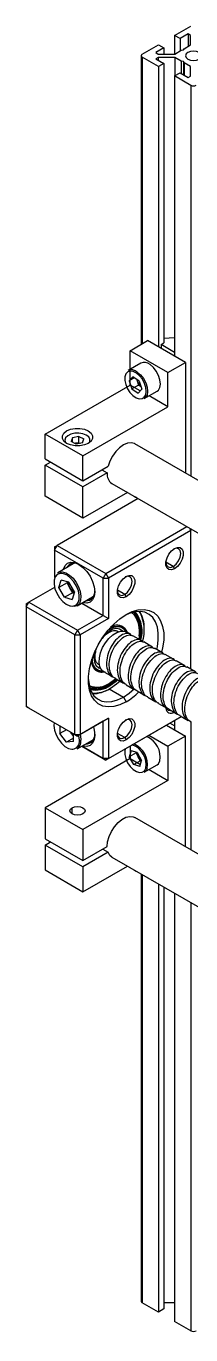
# Model space of a CAD drawing. Header units: millimetres. Extents: x -190 to 12889, y -227 to 3957.
# Drawn here: x 3992.1 to 4035.3, y 2216.2 to 2559.4 of the extents above; entities that cross this region are included whole.
import ezdxf

# ---------------------------------------------------------------- set-up
doc = ezdxf.new("R2010")
doc.units = ezdxf.units.MM
doc.header["$LTSCALE"] = 0.7
doc.layers.get('0').update_dxf_attribs({"color": 255})
doc.layers.add('AM_5', color=10, linetype='Continuous', lineweight=25)

# ---------------------------------------------------------------- blocks, each defined once
blk = doc.blocks.new('X_1')
at = {"color": 5, "linetype": 'Continuous', "lineweight": 25}
for p, q in [((4554.66, 2460.14), (4558.9, 2462.59)), ((4546.17, 2455.24), (4550.41, 2457.69)), ((4550.41, 2457.69), (4551.83, 2456.87)), ((4556.07, 2459.32), (4554.66, 2460.14)), ((4554.66, 2460.14), (4554.66, 2455.26)), ((4558.19, 2460.54), (4556.07, 2459.32)), ((4556.07, 2459.32), (4556.07, 2456.05)), ((4557.14, 2456.67), (4558.86, 2457.66)), ((4558.86, 2460.16), (4558.19, 2460.54)), ((4558.19, 2460.54), (4558.19, 2457.28)), ((4558.86, 2457.66), (4558.86, 2460.16)), ((4545.88, 2454.83), (4545.88, 2379.13)), ((4550.41, 2451.97), (4546.17, 2454.42)), ((4546.17, 2454.42), (4546.17, 2379.3)), ((4551.83, 2456.87), (4549.71, 2455.65)), ((4549.71, 2455.65), (4550.37, 2455.26)), ((4550.37, 2454.4), (4549.71, 2454.01)), ((4549.71, 2454.01), (4551.83, 2452.79)), ((4550.37, 2455.26), (4554.7, 2455.26)), ((4554.7, 2454.4), (4550.37, 2454.4)), ((4550.37, 2454.4), (4550.37, 2453.63)), ((4551.83, 2456.87), (4551.83, 2455.26)), ((4554.7, 2455.26), (4556.41, 2456.25)), ((4556.41, 2453.41), (4554.7, 2454.4)), ((4554.7, 2454.4), (4554.7, 2449.55)), ((4556.41, 2456.25), (4556.99, 2456.34)), ((4556.99, 2456.34), (4557.14, 2456.67)), ((4551.83, 2452.79), (4550.41, 2451.97)), ((4550.41, 2451.97), (4550.41, 2378.48)), ((4551.83, 2452.79), (4551.83, 2379.5)), ((4556.99, 2453.32), (4556.41, 2453.41)), ((4556.41, 2453.41), (4556.41, 2450.14)), ((4557.14, 2452.98), (4556.99, 2453.32)), ((4556.99, 2453.32), (4556.99, 2449.81)), ((4558.86, 2452), (4557.14, 2452.98)), ((4557.14, 2452.98), (4557.14, 2449.72)), ((4558.86, 2449.5), (4558.86, 2452)), ((4554.66, 2449.52), (4556.07, 2450.34)), ((4558.9, 2447.07), (4554.66, 2449.52)), ((4554.66, 2449.52), (4554.66, 2376.03)), ((4556.07, 2450.34), (4558.19, 2449.11)), ((4558.19, 2449.11), (4558.86, 2449.5)), ((4558.9, 2447.07), (4558.9, 2344.59)), ((4554.66, 2280.5), (4554.66, 2278.05)), ((4558.9, 2280.17), (4558.9, 2246.6)), ((4545.88, 2240.26), (4545.88, 2128.21)), ((4546.17, 2240.09), (4546.17, 2127.8)), ((4550.41, 2237.65), (4550.41, 2125.36)), ((4551.83, 2236.83), (4551.83, 2126.17)), ((4554.66, 2235.2), (4554.66, 2122.91)), ((4558.9, 2232.75), (4558.9, 2120.46)), ((4550.41, 2125.36), (4546.17, 2127.8)), ((4551.83, 2126.17), (4550.41, 2125.36)), ((4554.66, 2127.78), (4551.83, 2127.78)), ((4558.9, 2120.46), (4554.66, 2122.91))]:
    blk.add_line(p, q, dxfattribs=at)
at = {"color": 7, "linetype": 'Continuous', "lineweight": 25}
for p, q in [((4542.99, 2377.46), (4547.58, 2380.12)), ((4557.48, 2374.4), (4547.58, 2380.12)), ((4551.12, 2379.1), (4551.83, 2379.5)), ((4554.66, 2377.05), (4551.12, 2379.1)), ((4551.12, 2379.1), (4551.12, 2378.07)), ((4551.83, 2380.77), (4554.66, 2380.91)), ((4552.89, 2371.75), (4542.99, 2377.46)), ((4542.99, 2372.57), (4542.99, 2377.46)), ((4542.99, 2368.48), (4542.99, 2372.45)), ((4552.89, 2371.75), (4557.48, 2374.4)), ((4552.89, 2362.77), (4552.89, 2371.75)), ((4557.48, 2374.4), (4557.48, 2345.4)), ((4520.71, 2355.62), (4542.99, 2368.48)), ((4545.67, 2366.93), (4542.99, 2368.48)), ((4552.89, 2362.77), (4547.95, 2365.62)), ((4530.61, 2349.91), (4552.89, 2362.77)), ((4520.71, 2349.09), (4520.71, 2355.62)), ((4530.61, 2349.91), (4520.71, 2355.62)), ((4525.7, 2353.83), (4525.7, 2353.69)), ((4525.71, 2353.68), (4525.7, 2353.83)), ((4528.7, 2353.19), (4528.52, 2353.16)), ((4528.7, 2353.19), (4528.53, 2353.15)), ((4532.7, 2353.83), (4532.69, 2353.68)), ((4532.7, 2353.69), (4532.7, 2353.83)), ((4520.71, 2349.09), (4530.61, 2343.38)), ((4520.71, 2347.46), (4522.13, 2348.27)), ((4530.61, 2341.74), (4520.71, 2347.46)), ((4520.71, 2339.29), (4520.71, 2347.46)), ((4530.61, 2343.38), (4530.61, 2349.91)), ((4530.61, 2343.38), (4537.22, 2347.19)), ((4536.98, 2345.42), (4530.61, 2341.74)), ((4535.56, 2346.23), (4536.98, 2345.42)), ((4530.61, 2333.58), (4530.61, 2341.74)), ((4530.61, 2333.58), (4520.71, 2339.29)), ((4545.12, 2338.68), (4523.9, 2326.43)), ((4542.29, 2340.32), (4530.61, 2333.58)), ((4536.62, 2319.08), (4557.85, 2331.34)), ((4558.9, 2330.31), (4537.33, 2317.86)), ((4558.53, 2330.94), (4558.9, 2330.31)), ((4558.9, 2330.31), (4558.9, 2330.73)), ((4558.9, 2293.96), (4558.9, 2330.31)), ((4523.19, 2325.21), (4523.9, 2326.43)), ((4523.19, 2326.02), (4523.9, 2326.43)), ((4523.19, 2326.02), (4523.19, 2325.21)), ((4535.92, 2317.86), (4523.19, 2325.21)), ((4523.19, 2325.21), (4523.19, 2318.02)), ((4523.9, 2326.43), (4536.62, 2319.08)), ((4554.3, 2320.92), (4554.66, 2320.31)), ((4536.62, 2319.08), (4535.92, 2317.86)), ((4535.92, 2317.86), (4537.33, 2317.86)), ((4535.92, 2308.06), (4535.92, 2317.86)), ((4536.62, 2319.08), (4537.33, 2317.86)), ((4537.33, 2317.86), (4537.33, 2307.24)), ((4523.19, 2315.41), (4516.47, 2311.53)), ((4541.57, 2313.57), (4541.93, 2312.96)), ((4515.77, 2310.3), (4516.47, 2311.53)), ((4515.77, 2311.12), (4516.47, 2311.53)), ((4515.77, 2311.12), (4515.77, 2310.3)), ((4528.49, 2302.96), (4515.77, 2310.3)), ((4515.77, 2310.3), (4515.77, 2284.18)), ((4516.47, 2311.53), (4529.2, 2304.18)), ((4530.31, 2311.3), (4535.92, 2308.06)), ((4529.2, 2304.18), (4535.92, 2308.06)), ((4537.33, 2307.24), (4529.91, 2302.96)), ((4535.92, 2308.06), (4537.33, 2307.24)), ((4543.78, 2308.91), (4544.25, 2308.46)), ((4543.8, 2308.92), (4544.2, 2308.51)), ((4544.14, 2308.99), (4544.42, 2308.69)), ((4529.2, 2304.18), (4528.49, 2302.96)), ((4528.49, 2302.96), (4529.91, 2302.96)), ((4528.49, 2276.83), (4528.49, 2302.96)), ((4529.2, 2304.18), (4529.91, 2302.96)), ((4529.91, 2302.96), (4529.91, 2276.83)), ((4537.34, 2304.31), (4537.69, 2304.53)), ((4539.94, 2303.75), (4539.62, 2303.94)), ((4540.88, 2304.97), (4540.28, 2305.32)), ((4540.84, 2305.22), (4541.22, 2304.86)), ((4541.58, 2304.66), (4541.22, 2304.86)), ((4541.22, 2304.86), (4541.58, 2304.33)), ((4543.02, 2303.13), (4542.1, 2303.66)), ((4545.85, 2301.5), (4543.73, 2302.72)), ((4548.68, 2299.86), (4546.56, 2301.09)), ((4551.51, 2298.23), (4549.38, 2299.46)), ((4554.33, 2296.6), (4552.21, 2297.82)), ((4557.16, 2294.96), (4555.04, 2296.19)), ((4533.75, 2294.02), (4533.48, 2294.2)), ((4533.75, 2294.02), (4534.35, 2293.67)), ((4534.62, 2295.28), (4534.94, 2295.09)), ((4536.31, 2293.14), (4538.44, 2291.92)), ((4559.99, 2293.33), (4557.87, 2294.56)), ((4539.14, 2291.51), (4541.26, 2290.29)), ((4541.97, 2289.88), (4544.09, 2288.65)), ((4541.22, 2286.62), (4541.93, 2285.4)), ((4544.8, 2288.25), (4546.92, 2287.02)), ((4547.63, 2286.61), (4549.75, 2285.39)), ((4515.77, 2284.18), (4528.49, 2276.83)), ((4516.47, 2283.77), (4515.77, 2284.18)), ((4529.2, 2276.42), (4516.47, 2283.77)), ((4550.46, 2284.98), (4552.58, 2283.76)), ((4553.28, 2283.35), (4555.41, 2282.12)), ((4535.92, 2280.3), (4529.2, 2276.42)), ((4529.91, 2276.83), (4537.33, 2281.11)), ((4537.33, 2281.11), (4535.92, 2280.3)), ((4535.92, 2270.5), (4535.92, 2280.3)), ((4556.44, 2281.53), (4536.62, 2270.09)), ((4537.33, 2270.5), (4556.44, 2281.53)), ((4537.33, 2281.11), (4537.33, 2270.5)), ((4552.53, 2279.27), (4557.48, 2276.42)), ((4554.66, 2279.07), (4553.42, 2279.78)), ((4556.11, 2281.71), (4558.23, 2280.49)), ((4528.49, 2276.83), (4529.91, 2276.83)), ((4528.49, 2276.83), (4529.2, 2276.42)), ((4529.91, 2276.83), (4529.2, 2276.42)), ((4541.57, 2276.01), (4541.93, 2275.4)), ((4547.94, 2276.62), (4552.89, 2273.76)), ((4557.48, 2276.42), (4552.89, 2273.76)), ((4557.48, 2247.42), (4557.48, 2276.42)), ((4530.31, 2273.74), (4535.92, 2270.5)), ((4536.62, 2270.09), (4530.31, 2273.74)), ((4542.99, 2273.76), (4542.99, 2270.5)), ((4552.89, 2273.76), (4552.89, 2264.78)), ((4542.99, 2270.5), (4520.71, 2257.64)), ((4537.33, 2270.5), (4535.92, 2270.5)), ((4535.92, 2270.5), (4536.62, 2270.09)), ((4537.33, 2270.5), (4536.62, 2270.09)), ((4542.99, 2270.5), (4545.7, 2268.93)), ((4547.95, 2267.63), (4552.89, 2264.78)), ((4552.89, 2264.78), (4530.61, 2251.92)), ((4520.71, 2257.64), (4530.61, 2251.92)), ((4520.71, 2257.64), (4520.71, 2249.47)), ((4530.61, 2251.92), (4530.61, 2243.76)), ((4520.71, 2249.47), (4530.61, 2243.76)), ((4520.71, 2247.84), (4522.13, 2248.66)), ((4530.61, 2242.12), (4520.71, 2247.84)), ((4520.71, 2247.84), (4520.71, 2241.31)), ((4530.61, 2243.76), (4536.98, 2247.43)), ((4537.22, 2245.94), (4530.61, 2242.12)), ((4535.81, 2246.75), (4537.22, 2245.94)), ((4520.71, 2241.31), (4530.61, 2235.59)), ((4530.61, 2235.59), (4542.29, 2242.33)), ((4530.61, 2242.12), (4530.61, 2235.59))]:
    blk.add_line(p, q, dxfattribs=at)
at = {"color": 3, "linetype": 'Continuous', "lineweight": 25}
for p, q in [((4545.81, 2374.2), (4542.45, 2372.26)), ((4542.74, 2369.61), (4543.7, 2370.63)), ((4544.07, 2370.38), (4542.74, 2369.61)), ((4542.74, 2369.61), (4543.44, 2367.46)), ((4545.21, 2368.48), (4543.44, 2367.46)), ((4545.36, 2369.5), (4543.7, 2370.63)), ((4544.74, 2369.93), (4544.86, 2369.56)), ((4544.86, 2369.56), (4545.21, 2368.48)), ((4545.21, 2368.48), (4545.83, 2368.06)), ((4545.36, 2369.5), (4546.06, 2367.35)), ((4543.44, 2367.46), (4545.1, 2366.33)), ((4546.06, 2367.35), (4545.1, 2366.33)), ((4546.7, 2364.9), (4550.06, 2366.84)), ((4527.86, 2354.66), (4527.53, 2353.65)), ((4529.53, 2354.99), (4527.86, 2354.66)), ((4527.86, 2353.49), (4527.86, 2354.66)), ((4529.53, 2354.99), (4530.87, 2354.33)), ((4529.53, 2353.36), (4529.53, 2354.99)), ((4530.54, 2353.32), (4530.87, 2354.33)), ((4528.87, 2352.98), (4527.53, 2353.65)), ((4529.53, 2353.36), (4528.7, 2353.19)), ((4530.54, 2353.32), (4528.87, 2352.98)), ((4529.53, 2353.36), (4529.88, 2353.19)), ((4528.11, 2321.58), (4524.08, 2319.25)), ((4524.36, 2315.34), (4524.91, 2317.34)), ((4526.49, 2316.57), (4524.36, 2315.34)), ((4526.92, 2316.79), (4524.91, 2317.34)), ((4526.49, 2316.57), (4526.57, 2316.89)), ((4527.22, 2315.3), (4526.49, 2316.57)), ((4528.38, 2314.25), (4526.92, 2316.79)), ((4525.83, 2312.8), (4524.36, 2315.34)), ((4527.95, 2314.02), (4525.83, 2312.8)), ((4527.95, 2314.02), (4527.22, 2315.3)), ((4528.38, 2314.25), (4527.83, 2312.25)), ((4527.95, 2314.02), (4528.29, 2313.93)), ((4525.83, 2312.8), (4527.83, 2312.25)), ((4529.08, 2310.59), (4533.11, 2312.91)), ((4524.57, 2279.09), (4524.57, 2277.07)), ((4526.32, 2278.08), (4524.57, 2277.07)), ((4526.37, 2274.84), (4524.57, 2277.07)), ((4528.17, 2275.88), (4526.37, 2274.84)), ((4527.59, 2277.18), (4527.35, 2277.49)), ((4528.17, 2276.47), (4527.59, 2277.18)), ((4528.17, 2275), (4528.17, 2277.01)), ((4533.11, 2275.35), (4533.47, 2275.63)), ((4528.17, 2275), (4526.37, 2274.84)), ((4529.08, 2273.03), (4533.11, 2275.35)), ((4543.26, 2272.56), (4542.78, 2270.99)), ((4544.55, 2272.01), (4542.78, 2270.99)), ((4544.88, 2272.07), (4543.26, 2272.56)), ((4544.59, 2272.15), (4544.55, 2272.01)), ((4545.12, 2270.98), (4544.55, 2272.01)), ((4544.88, 2272.07), (4546.02, 2270.01)), ((4543.93, 2268.93), (4542.78, 2270.99)), ((4545.69, 2269.95), (4543.93, 2268.93)), ((4545.55, 2268.44), (4543.93, 2268.93)), ((4545.69, 2269.95), (4545.12, 2270.98)), ((4545.55, 2268.44), (4546.02, 2270.01)), ((4545.98, 2269.86), (4545.69, 2269.95)), ((4546.7, 2266.92), (4550.06, 2268.86))]:
    blk.add_line(p, q, dxfattribs=at)
at = {"color": 210, "linetype": 'Continuous', "lineweight": 25}
for p, q in [((4827.23, 2189.68), (4544.22, 2353.06)), ((4538.22, 2342.67), (4817.7, 2181.33)), ((4821.14, 2095.21), (4544.22, 2255.08)), ((4538.22, 2244.68), (4817.7, 2083.34))]:
    blk.add_line(p, q, dxfattribs=at)
at = {"color": 8, "linetype": 'Continuous', "lineweight": 25}
for p, q in [((4554.3, 2320.92), (4552.38, 2322.03)), ((4541.57, 2313.57), (4539.65, 2314.68)), ((4543.32, 2308.79), (4544.12, 2308.08)), ((4537.78, 2289.82), (4537.67, 2289.88)), ((4537.47, 2288.79), (4541.22, 2286.62)), ((4541.57, 2276.01), (4539.65, 2277.12)), ((4527.79, 2256), (4527.79, 2257.64))]:
    blk.add_line(p, q, dxfattribs=at)
at = {"color": 5, "linetype": 'Continuous', "lineweight": 25, "flags": 128}
blk.add_lwpolyline([(4558.12, 2455.69), (4557.67, 2455.29), (4557.51, 2454.83), (4557.67, 2454.37), (4558.12, 2453.97), (4558.8, 2453.71), (4559.61, 2453.62), (4560.41, 2453.71), (4561.09, 2453.97), (4561.55, 2454.37), (4561.71, 2454.83), (4561.55, 2455.29), (4561.09, 2455.69), (4560.41, 2455.95), (4559.61, 2456.04), (4558.8, 2455.95), (4558.12, 2455.69)], dxfattribs=at)
at = {"color": 3, "linetype": 'Continuous', "lineweight": 25, "flags": 128}
for points in [[(4544.66, 2371.59), (4543.81, 2372.02), (4543.03, 2372.13), (4542.36, 2371.92), (4541.87, 2371.4), (4541.61, 2370.63), (4541.6, 2369.66), (4541.84, 2368.59), (4542.3, 2367.51), (4542.95, 2366.52), (4543.73, 2365.7), (4544.57, 2365.12), (4545.4, 2364.85), (4546.13, 2364.9), (4546.72, 2365.27), (4547.09, 2365.92), (4547.23, 2366.8), (4547.12, 2367.83), (4546.76, 2368.92), (4546.2, 2369.97), (4545.48, 2370.88), (4544.66, 2371.59)], [(4544.85, 2371.88), (4545.72, 2371.14), (4546.49, 2370.16), (4547.09, 2369.05), (4547.46, 2367.89), (4547.58, 2366.8), (4547.44, 2365.86), (4547.04, 2365.17), (4546.7, 2364.9)], [(4550.06, 2366.84), (4550.4, 2367.11), (4550.8, 2367.8), (4550.94, 2368.74), (4550.82, 2369.83), (4550.45, 2370.99), (4549.85, 2372.1), (4549.08, 2373.08), (4548.21, 2373.82)], [(4544.77, 2369.91), (4544.79, 2369.8), (4544.86, 2369.56)], [(4532.31, 2353.35), (4532.44, 2353.63), (4532.47, 2354.26), (4532.14, 2354.86), (4531.49, 2355.36), (4530.6, 2355.72), (4529.55, 2355.88), (4528.47, 2355.85), (4527.46, 2355.61), (4526.64, 2355.19), (4526.1, 2354.65), (4525.9, 2354.03), (4526.05, 2353.41), (4526.09, 2353.35)], [(4528.53, 2321.74), (4528.43, 2321.72), (4528.11, 2321.58)], [(4525.04, 2319.08), (4524.66, 2319.07), (4523.92, 2318.8), (4523.39, 2318.21), (4523.1, 2317.34), (4523.07, 2316.26), (4523.31, 2315.07), (4523.8, 2313.85), (4524.5, 2312.71), (4525.35, 2311.74), (4526.28, 2311.01), (4527.22, 2310.6)], [(4524.08, 2319.25), (4524.4, 2319.39), (4525.23, 2319.47), (4526.16, 2319.22), (4527.12, 2318.64), (4528.04, 2317.79), (4528.86, 2316.73), (4529.5, 2315.53), (4529.93, 2314.29), (4530.11, 2313.09), (4530.03, 2312.03), (4529.7, 2311.19), (4529.13, 2310.61), (4529.08, 2310.59)], [(4529.41, 2311.48), (4529.65, 2312.25), (4529.67, 2313.33), (4529.43, 2314.52), (4528.94, 2315.74), (4528.25, 2316.88), (4527.4, 2317.85), (4526.47, 2318.58), (4525.53, 2319), (4525.04, 2319.08)], [(4533.11, 2312.91), (4533.16, 2312.94), (4533.47, 2313.19)], [(4529.08, 2310.59), (4528.37, 2310.36), (4527.48, 2310.45)], [(4523.12, 2279.93), (4523.05, 2279.15), (4523.18, 2277.99), (4523.58, 2276.77), (4524.2, 2275.59), (4524.99, 2274.54), (4525.9, 2273.71), (4526.84, 2273.16), (4527.75, 2272.95), (4527.95, 2272.95)], [(4527.38, 2277.47), (4527.4, 2277.44), (4527.59, 2277.18)], [(4529.7, 2275.32), (4529.56, 2276.48), (4529.53, 2276.61)], [(4529.91, 2276.83), (4529.99, 2276.49), (4530.12, 2275.32)], [(4532.09, 2274.76), (4532.52, 2274.76), (4532.94, 2274.84)], [(4541.7, 2273.02), (4541.6, 2272.57), (4541.61, 2271.59), (4541.87, 2270.51), (4542.35, 2269.44), (4543.01, 2268.45), (4543.8, 2267.65), (4544.64, 2267.1), (4545.46, 2266.86), (4546.19, 2266.93), (4546.76, 2267.33), (4547.11, 2268), (4547.11, 2268)], [(4550.06, 2268.86), (4550.44, 2269.17), (4550.82, 2269.88)], [(4547.46, 2267.95), (4547.08, 2267.23), (4546.7, 2266.92)]]:
    blk.add_lwpolyline(points, dxfattribs=at)
at = {"color": 7, "linetype": 'Continuous', "lineweight": 25, "flags": 128}
for points in [[(4532.03, 2353.17), (4531.02, 2352.75), (4529.83, 2352.53), (4528.57, 2352.53), (4527.38, 2352.75), (4526.37, 2353.17), (4525.64, 2353.76), (4525.25, 2354.44), (4525.25, 2355.17), (4525.64, 2355.85), (4526.37, 2356.44)], [(4526.37, 2356.44), (4527.38, 2356.86), (4528.57, 2357.09), (4529.83, 2357.09), (4531.02, 2356.86), (4532.03, 2356.44), (4532.76, 2355.85), (4533.15, 2355.17), (4533.15, 2354.44), (4532.76, 2353.76), (4532.03, 2353.17)], [(4544.22, 2353.06), (4544.11, 2353.12), (4543.26, 2353.34), (4542.29, 2353.22), (4541.25, 2352.78), (4540.21, 2352.04), (4539.23, 2351.04), (4538.37, 2349.85), (4537.69, 2348.54), (4537.22, 2347.19)], [(4544.14, 2339.25), (4544.45, 2339.06), (4544.67, 2338.95)], [(4544.85, 2338.84), (4544.63, 2338.96), (4544.49, 2339.04)], [(4554.66, 2320.31), (4553.87, 2320.01), (4553.18, 2320.07), (4552.67, 2320.48), (4552.39, 2321.19), (4552.39, 2322.11), (4552.67, 2323.14), (4553.18, 2324.14), (4553.87, 2325), (4554.66, 2325.61)], [(4554.3, 2320.92), (4555.05, 2321.52), (4555.68, 2322.37), (4556.1, 2323.34), (4556.25, 2324.29), (4556.1, 2325.06), (4555.68, 2325.55), (4555.05, 2325.67), (4554.47, 2325.5)], [(4554.66, 2325.61), (4555.44, 2325.91), (4556.13, 2325.85), (4556.65, 2325.44), (4556.92, 2324.73), (4556.92, 2323.81), (4556.65, 2322.78), (4556.13, 2321.78), (4555.44, 2320.92), (4554.66, 2320.31)], [(4525.49, 2320.06), (4525.52, 2320.21), (4525.94, 2321.13), (4526.6, 2321.74), (4527.47, 2322.01), (4528.47, 2321.91), (4529.55, 2321.45), (4530.63, 2320.66), (4531.64, 2319.6), (4532.5, 2318.34), (4533.17, 2316.96), (4533.58, 2315.55), (4533.73, 2314.22)], [(4527.58, 2321.68), (4527.31, 2321.36), (4527.09, 2320.99)], [(4552.37, 2321.85), (4552.51, 2321.27), (4552.93, 2320.78), (4553.56, 2320.66), (4554.3, 2320.92)], [(4541.93, 2312.96), (4541.14, 2312.66), (4540.45, 2312.73), (4539.94, 2313.14), (4539.66, 2313.84), (4539.66, 2314.77), (4539.94, 2315.79), (4540.45, 2316.79), (4541.14, 2317.65), (4541.93, 2318.27)], [(4541.57, 2313.57), (4542.32, 2314.17), (4542.95, 2315.02), (4543.37, 2315.99), (4543.52, 2316.94), (4543.37, 2317.71), (4542.95, 2318.2), (4542.32, 2318.32), (4541.74, 2318.15)], [(4541.93, 2318.27), (4542.71, 2318.56), (4543.41, 2318.5), (4543.92, 2318.09), (4544.19, 2317.38), (4544.19, 2316.46), (4543.92, 2315.43), (4543.41, 2314.43), (4542.71, 2313.57), (4541.93, 2312.96)], [(4533.73, 2314.22), (4533.58, 2313.06), (4533.17, 2312.14), (4532.5, 2311.52), (4531.64, 2311.26), (4530.63, 2311.36), (4530.49, 2311.4)], [(4539.64, 2314.5), (4539.78, 2313.92), (4540.2, 2313.43), (4540.83, 2313.31), (4541.57, 2313.57)], [(4532.09, 2312.33), (4532.52, 2312.32), (4532.94, 2312.4)], [(4541.93, 2285.4), (4540.3, 2284.62), (4538.71, 2284.16), (4537.22, 2284.06), (4535.85, 2284.3), (4534.64, 2284.88), (4533.64, 2285.79), (4532.86, 2287.01), (4532.33, 2288.49), (4532.06, 2290.19), (4532.06, 2292.08), (4532.33, 2294.1), (4532.86, 2296.19), (4533.64, 2298.3), (4534.64, 2300.37), (4535.85, 2302.34), (4537.22, 2304.17), (4538.71, 2305.79), (4540.3, 2307.17), (4541.93, 2308.26)], [(4549.99, 2299.11), (4550.13, 2299.78), (4550.38, 2301.65), (4550.38, 2303.4), (4550.13, 2304.99), (4549.64, 2306.36), (4548.92, 2307.49), (4547.98, 2308.33), (4546.87, 2308.88), (4545.6, 2309.1), (4544.21, 2309), (4542.73, 2308.58), (4541.57, 2308.05)], [(4541.93, 2308.26), (4543.56, 2309.05), (4545.14, 2309.5), (4546.64, 2309.61), (4548.01, 2309.36), (4549.21, 2308.78), (4550.22, 2307.87), (4550.99, 2306.66), (4551.52, 2305.18), (4551.79, 2303.47), (4551.79, 2301.58), (4551.52, 2299.57), (4551.25, 2298.38)], [(4544.25, 2308.46), (4544.29, 2308.44), (4544.35, 2308.45), (4544.4, 2308.47), (4544.44, 2308.51), (4544.47, 2308.56), (4544.47, 2308.61), (4544.46, 2308.66), (4544.42, 2308.69)], [(4535.06, 2294.62), (4534.87, 2295.7), (4534.93, 2296.94), (4535.24, 2298.28), (4535.79, 2299.63), (4536.55, 2300.91), (4537.46, 2302.04), (4538.47, 2302.95), (4539.52, 2303.58), (4540.54, 2303.9), (4541.48, 2303.89), (4542.1, 2303.66)], [(4537.61, 2304.65), (4538.72, 2305.13), (4539.76, 2305.28), (4540.67, 2305.08), (4541.41, 2304.54), (4541.9, 2303.76)], [(4537.69, 2304.53), (4538.77, 2305), (4539.8, 2305.15), (4540.7, 2304.95), (4541.42, 2304.42), (4541.85, 2303.78)], [(4539.99, 2305.46), (4540.07, 2305.42), (4540.28, 2305.32)], [(4540.26, 2305.44), (4540.8, 2305.01), (4540.81, 2304.99)], [(4541.58, 2304.66), (4542.1, 2303.77), (4542.14, 2303.63)], [(4545.37, 2302.7), (4545.34, 2302.42), (4545.26, 2301.84)], [(4535.96, 2293.39), (4535.47, 2293.37), (4534.56, 2293.57), (4533.82, 2294.1), (4533.3, 2294.94), (4533.03, 2296.04), (4533, 2296.62)], [(4535.96, 2293.43), (4535.57, 2293.42), (4534.67, 2293.61), (4533.95, 2294.14), (4533.44, 2294.97), (4533.18, 2296.04), (4533.16, 2297.06)], [(4534.3, 2293.72), (4533.84, 2293.87), (4533.69, 2293.94)], [(4535.26, 2293.38), (4534.98, 2293.38), (4534.12, 2293.58)], [(4532.04, 2291.54), (4532.06, 2291.07), (4532.31, 2289.49), (4532.8, 2288.12), (4533.53, 2286.99), (4534.46, 2286.15), (4535.57, 2285.6), (4536.85, 2285.38), (4538.24, 2285.48), (4539.71, 2285.9), (4541.22, 2286.62)], [(4539.56, 2291.27), (4539.47, 2291.19), (4538.04, 2290.11), (4536.59, 2289.32), (4535.17, 2288.83), (4533.82, 2288.66), (4532.59, 2288.81), (4532.51, 2288.83)], [(4539.17, 2291.38), (4538.59, 2290.93), (4537.77, 2290.39)], [(4539.67, 2291.21), (4539.22, 2290.83), (4537.78, 2289.82)], [(4539.8, 2291.13), (4539.3, 2290.72), (4537.85, 2289.7)], [(4537.86, 2289.01), (4539.42, 2290.11), (4540.28, 2290.85)], [(4537.86, 2289.01), (4537.86, 2288.97), (4537.85, 2288.93), (4537.83, 2288.9), (4537.8, 2288.88), (4537.77, 2288.87), (4537.73, 2288.87), (4537.69, 2288.87), (4537.65, 2288.89)], [(4541.22, 2286.62), (4542.73, 2287.64), (4544.15, 2288.87)], [(4552.52, 2283.68), (4552.93, 2283.22), (4553.56, 2283.1), (4553.68, 2283.12)], [(4533.37, 2278.82), (4533.58, 2277.99), (4533.73, 2276.66)], [(4541.93, 2275.4), (4541.14, 2275.1), (4540.45, 2275.17), (4539.94, 2275.58), (4539.66, 2276.28), (4539.66, 2277.21), (4539.94, 2278.23), (4540.45, 2279.23), (4541.14, 2280.09), (4541.93, 2280.7)], [(4541.57, 2276.01), (4542.32, 2276.61), (4542.95, 2277.46), (4543.37, 2278.43), (4543.52, 2279.38), (4543.37, 2280.15), (4542.95, 2280.64), (4542.32, 2280.76), (4541.74, 2280.59)], [(4541.93, 2280.7), (4542.71, 2281), (4543.41, 2280.94), (4543.92, 2280.53), (4544.19, 2279.82), (4544.19, 2278.9), (4543.92, 2277.87), (4543.41, 2276.87), (4542.71, 2276.01), (4541.93, 2275.4)], [(4533.73, 2276.66), (4533.58, 2275.5), (4533.17, 2274.58), (4532.5, 2273.96), (4531.64, 2273.7), (4530.63, 2273.79), (4530.49, 2273.84)], [(4539.64, 2276.94), (4539.78, 2276.36), (4540.2, 2275.87), (4540.83, 2275.75), (4541.57, 2276.01)], [(4527.79, 2257.64), (4528.43, 2257.89), (4529.2, 2257.98), (4529.97, 2257.89), (4530.61, 2257.64), (4531.05, 2257.26), (4531.2, 2256.82), (4531.05, 2256.38), (4530.61, 2256), (4529.97, 2255.75), (4529.2, 2255.67), (4528.43, 2255.75), (4527.79, 2256), (4527.35, 2256.38), (4527.2, 2256.82), (4527.35, 2257.26), (4527.79, 2257.64)], [(4536.98, 2247.43), (4537.11, 2248.71), (4537.49, 2250.05), (4538.1, 2251.39), (4538.9, 2252.63), (4539.84, 2253.71), (4540.86, 2254.55), (4541.91, 2255.11), (4542.91, 2255.35), (4543.82, 2255.25), (4544.22, 2255.08)]]:
    blk.add_lwpolyline(points, dxfattribs=at)
at = {"color": 8, "linetype": 'Continuous', "lineweight": 25, "flags": 128}
for points in [[(4545.68, 2308.62), (4545.37, 2309.08), (4545.35, 2309.11)], [(4536.17, 2302.81), (4536.62, 2303.24), (4537.69, 2304.02)], [(4535.39, 2294.03), (4534.79, 2294.26), (4534.13, 2294.86), (4533.72, 2295.77), (4533.58, 2296.91), (4533.72, 2298.22), (4533.87, 2298.83)], [(4544.14, 2241.27), (4544.61, 2240.99), (4544.67, 2240.96)]]:
    blk.add_lwpolyline(points, dxfattribs=at)
at = {"color": 210, "linetype": 'Continuous', "lineweight": 25, "flags": 128}
blk.add_lwpolyline([(4538.22, 2244.68), (4537.69, 2245.13), (4537.22, 2245.94)], dxfattribs=at)
at = {"color": 5, "linetype": 'Continuous', "lineweight": 25}
for centre, radius, start, end in [((4546.33, 2454.83), 0.437, 110.7834, 249.2166), ((4559.61, 2448.44), 1.54, 242.6097, 297.3903), ((4546.38, 2128.26), 0.503, 185.6948, 245.6253), ((4559.61, 2121.82), 1.54, 242.6097, 297.3903)]:
    blk.add_arc(centre, radius, start, end, dxfattribs=at)
at = {"color": 3, "linetype": 'Continuous', "lineweight": 25}
for centre, radius, start, end in [((4543.35, 2370.17), 2.28, 48.8725, 113.0977), ((4546.71, 2372.11), 2.28, 48.8725, 113.0977), ((4548.04, 2370.59), 3.34, 197.9111, 228.4549), ((4529.2, 2350.67), 2.58, 76.4685, 101.28), ((4530.45, 2317.22), 3.76, 185.6689, 210.7959), ((4530.52, 2317.12), 3.77, 208.8969, 234.4524), ((4527.82, 2312.25), 1.76, 249.9661, 333.9218), ((4530.42, 2279.42), 3.6, 218.4635, 231.4262), ((4544.96, 2270.85), 5.94, 350.6791, 66.2811), ((4527.69, 2274.96), 2.03, 277.4143, 9.9828), ((4527.64, 2275.06), 2.49, 305.3793, 5.9329), ((4541.71, 2268.94), 5.49, 350.1583, 70.1691), ((4541.64, 2268.93), 5.9, 350.397, 66.5631), ((4547.81, 2272.51), 3.1, 187.4864, 209.6988), ((4547.83, 2272.43), 3.07, 208.2074, 233.643)]:
    blk.add_arc(centre, radius, start, end, dxfattribs=at)
at = {"color": 210, "linetype": 'Continuous', "lineweight": 25}
blk.add_arc((4539.85, 2345.06), 2.9, 172.9867, 235.7012, dxfattribs=at)
at = {"color": 7, "linetype": 'Continuous', "lineweight": 25}
for centre, radius, start, end in [((4528.38, 2319.56), 2.24, 52.7891, 152.8841), ((4531.46, 2314.19), 2.27, 268.0564, 6.2596), ((4543.76, 2308.37), 0.465, 320.8245, 16.7664), ((4538.01, 2303.91), 8, 343.2587, 39.553), ((4537.14, 2303.86), 8.46, 345.8573, 33.3601), ((4537.2, 2303.82), 8.44, 345.9247, 33.3686), ((4537.97, 2303.86), 8.18, 341.9229, 39.1466), ((4537.26, 2303.93), 8.6, 344.7293, 33.6299), ((4538.52, 2305), 8.15, 357.0649, 30.1792), ((4536.62, 2304.16), 10.1, 342.6278, 26.2205), ((4539.54, 2302.53), 2.95, 46.1921, 124.7019), ((4536.81, 2296.36), 3.96, 180.9688, 216.9099), ((4535.58, 2295.87), 2.69, 224.2718, 289.0006), ((4533.95, 2296.48), 7.46, 257.9751, 316.7877), ((4533.86, 2296.55), 7.53, 258.7984, 316.7603), ((4534.01, 2295.17), 6.54, 256.7833, 305.1622), ((4534.05, 2295.1), 6.61, 257.0534, 305.1379), ((4537.69, 2289.69), 0.156, 3.7618, 57.5357), ((4533.2, 2295.54), 8, 269.4383, 303.8275), ((4533.19, 2300.07), 17.08, 300.7664, 314.9307), ((4553.73, 2283.76), 1.34, 186.2553, 304.4539), ((4531.46, 2276.63), 2.27, 268.0564, 6.2597)]:
    blk.add_arc(centre, radius, start, end, dxfattribs=at)
at = {"color": 8, "linetype": 'Continuous', "lineweight": 25}
for centre, radius, start, end in [((4538.29, 2303.89), 7.18, 350.5067, 35.7144), ((4537.28, 2303.98), 0.403, 305.9065, 5.6022), ((4537.53, 2304.52), 0.156, 2.8723, 52.2558), ((4539.32, 2301.98), 2.61, 48.7042, 128.7221), ((4534.34, 2295.07), 5.81, 249.0873, 306.1896), ((4533.62, 2295.21), 7.51, 265.316, 304.3752)]:
    blk.add_arc(centre, radius, start, end, dxfattribs=at)
at = {"color": 7, "linetype": 'Continuous', "lineweight": 25}
for points, knots in [([(4535.73, 2302.04), (4535.86, 2302.21), (4536.25, 2302.7), (4536.87, 2303.24), (4537.34, 2303.53), (4537.52, 2303.65)], [0, 0, 0, 0, 0.241189, 0.700497, 1, 1, 1, 1]), ([(4543.34, 2302.76), (4543.3, 2302.85), (4543.06, 2303.31), (4542.09, 2303.44), (4540.69, 2302.97), (4539.17, 2301.65), (4537.85, 2299.74), (4537, 2297.49), (4536.69, 2295.22), (4537.1, 2293.34), (4537.77, 2292.2), (4538.37, 2292.01), (4538.47, 2291.98)], [0, 0, 0, 0, 0.0260326, 0.1423709, 0.2635872, 0.3816474, 0.4997076, 0.6209239, 0.7372622, 0.8574078, 0.9775535, 1, 1, 1, 1]), ([(4539.17, 2291.57), (4539.08, 2291.6), (4538.48, 2291.79), (4537.81, 2292.93), (4537.4, 2294.81), (4537.71, 2297.08), (4538.56, 2299.33), (4539.88, 2301.25), (4541.39, 2302.53), (4542.77, 2303.09), (4543.42, 2302.79), (4543.7, 2302.66)], [0, 0, 0, 0, 0.02359, 0.149857, 0.276124, 0.39839, 0.525782, 0.649857, 0.773932, 0.901325, 1, 1, 1, 1]), ([(4537.52, 2303.65), (4537.66, 2303.73), (4538.07, 2303.95), (4538.69, 2304.11), (4539.25, 2304.12), (4539.49, 2303.99), (4539.59, 2303.93)], [0, 0, 0, 0, 0.159537, 0.464302, 0.770387, 1, 1, 1, 1]), ([(4534.65, 2295.29), (4534.61, 2295.3), (4534.4, 2295.38), (4534.16, 2295.7), (4533.89, 2296.33), (4533.78, 2297.2), (4533.89, 2298.24), (4534.1, 2299.13), (4534.32, 2299.63), (4534.38, 2299.75)], [0, 0, 0, 0, 0.05289, 0.235935, 0.404494, 0.584771, 0.762312, 0.940171, 1, 1, 1, 1]), ([(4546.17, 2301.13), (4546.13, 2301.22), (4545.89, 2301.68), (4544.92, 2301.81), (4543.52, 2301.33), (4542, 2300.02), (4540.68, 2298.1), (4539.83, 2295.86), (4539.52, 2293.59), (4539.93, 2291.71), (4540.6, 2290.57), (4541.2, 2290.38), (4541.29, 2290.35)], [0, 0, 0, 0, 0.026033, 0.142371, 0.263587, 0.381647, 0.499708, 0.620924, 0.737262, 0.857408, 0.977553, 1, 1, 1, 1]), ([(4542, 2289.94), (4541.91, 2289.97), (4541.31, 2290.16), (4540.64, 2291.3), (4540.23, 2293.18), (4540.54, 2295.45), (4541.39, 2297.69), (4542.71, 2299.61), (4544.21, 2300.9), (4545.6, 2301.45), (4546.24, 2301.16), (4546.53, 2301.03)], [0, 0, 0, 0, 0.02359, 0.149857, 0.276124, 0.39839, 0.525782, 0.649857, 0.773932, 0.901325, 1, 1, 1, 1]), ([(4549, 2299.5), (4548.96, 2299.58), (4548.72, 2300.04), (4547.75, 2300.17), (4546.35, 2299.7), (4544.82, 2298.38), (4543.51, 2296.47), (4542.66, 2294.22), (4542.35, 2291.96), (4542.76, 2290.07), (4543.43, 2288.94), (4544.03, 2288.75), (4544.12, 2288.72)], [0, 0, 0, 0, 0.026033, 0.142371, 0.263587, 0.381647, 0.499708, 0.620924, 0.737262, 0.857408, 0.977553, 1, 1, 1, 1]), ([(4544.83, 2288.31), (4544.73, 2288.34), (4544.14, 2288.53), (4543.47, 2289.67), (4543.06, 2291.55), (4543.37, 2293.81), (4544.22, 2296.06), (4545.54, 2297.98), (4547.04, 2299.27), (4548.43, 2299.82), (4549.07, 2299.52), (4549.35, 2299.39)], [0, 0, 0, 0, 0.02359, 0.149857, 0.276124, 0.39839, 0.525782, 0.649857, 0.773932, 0.901325, 1, 1, 1, 1]), ([(4551.83, 2297.87), (4551.78, 2297.95), (4551.55, 2298.41), (4550.58, 2298.54), (4549.18, 2298.07), (4547.65, 2296.75), (4546.34, 2294.84), (4545.49, 2292.59), (4545.18, 2290.32), (4545.59, 2288.44), (4546.26, 2287.3), (4546.86, 2287.11), (4546.95, 2287.08)], [0, 0, 0, 0, 0.026033, 0.142371, 0.263587, 0.381647, 0.499708, 0.620924, 0.737262, 0.857408, 0.977553, 1, 1, 1, 1]), ([(4547.66, 2286.68), (4547.56, 2286.7), (4546.96, 2286.89), (4546.29, 2288.03), (4545.88, 2289.92), (4546.19, 2292.18), (4547.05, 2294.43), (4548.36, 2296.35), (4549.87, 2297.64), (4551.25, 2298.19), (4551.9, 2297.89), (4552.18, 2297.76)], [0, 0, 0, 0, 0.02359, 0.149857, 0.276124, 0.39839, 0.525782, 0.649857, 0.773932, 0.901325, 1, 1, 1, 1]), ([(4554.66, 2296.23), (4554.61, 2296.32), (4554.38, 2296.78), (4553.41, 2296.91), (4552.01, 2296.44), (4550.48, 2295.12), (4549.17, 2293.21), (4548.31, 2290.96), (4548.01, 2288.69), (4548.42, 2286.81), (4549.09, 2285.67), (4549.68, 2285.48), (4549.78, 2285.45)], [0, 0, 0, 0, 0.026033, 0.142371, 0.263587, 0.381647, 0.499708, 0.620924, 0.737262, 0.857408, 0.977553, 1, 1, 1, 1]), ([(4550.49, 2285.04), (4550.39, 2285.07), (4549.79, 2285.26), (4549.12, 2286.4), (4548.71, 2288.28), (4549.02, 2290.55), (4549.87, 2292.8), (4551.19, 2294.72), (4552.7, 2296), (4554.08, 2296.56), (4554.73, 2296.26), (4555.01, 2296.13)], [0, 0, 0, 0, 0.02359, 0.149857, 0.276124, 0.39839, 0.525782, 0.649857, 0.773932, 0.901325, 1, 1, 1, 1]), ([(4536.34, 2293.21), (4536.25, 2293.24), (4535.65, 2293.42), (4535.33, 2294.07), (4535.06, 2294.62)], [0, 0, 0, 0, 0.157418, 1, 1, 1, 1]), ([(4557.48, 2294.6), (4557.44, 2294.68), (4557.21, 2295.14), (4556.24, 2295.27), (4554.84, 2294.8), (4553.31, 2293.48), (4552, 2291.57), (4551.14, 2289.32), (4550.83, 2287.06), (4551.24, 2285.17), (4551.91, 2284.04), (4552.51, 2283.85), (4552.61, 2283.82)], [0, 0, 0, 0, 0.026033, 0.142371, 0.263587, 0.381647, 0.499708, 0.620924, 0.737262, 0.857408, 0.977553, 1, 1, 1, 1]), ([(4553.31, 2283.41), (4553.22, 2283.44), (4552.62, 2283.63), (4551.95, 2284.77), (4551.54, 2286.65), (4551.85, 2288.92), (4552.7, 2291.16), (4554.02, 2293.08), (4555.53, 2294.37), (4556.91, 2294.92), (4557.56, 2294.63), (4557.84, 2294.5)], [0, 0, 0, 0, 0.02359, 0.149857, 0.276124, 0.39839, 0.525782, 0.649857, 0.773932, 0.901325, 1, 1, 1, 1]), ([(4560.31, 2292.97), (4560.27, 2293.05), (4560.04, 2293.51), (4559.06, 2293.64), (4557.67, 2293.17), (4556.14, 2291.85), (4554.83, 2289.94), (4553.97, 2287.69), (4553.66, 2285.43), (4554.07, 2283.54), (4554.74, 2282.4), (4555.34, 2282.21), (4555.44, 2282.18)], [0, 0, 0, 0, 0.026033, 0.142371, 0.263587, 0.381647, 0.499708, 0.620924, 0.737262, 0.857408, 0.977553, 1, 1, 1, 1]), ([(4556.14, 2281.78), (4556.05, 2281.81), (4555.45, 2282), (4554.78, 2283.13), (4554.37, 2285.02), (4554.68, 2287.28), (4555.53, 2289.53), (4556.85, 2291.45), (4558.36, 2292.74), (4559.74, 2293.29), (4560.39, 2292.99), (4560.67, 2292.86)], [0, 0, 0, 0, 0.02359, 0.149857, 0.276124, 0.39839, 0.525782, 0.649857, 0.773932, 0.901325, 1, 1, 1, 1]), ([(4563.14, 2291.33), (4563.1, 2291.42), (4562.86, 2291.88), (4561.89, 2292.01), (4560.49, 2291.54), (4558.97, 2290.22), (4557.65, 2288.31), (4556.8, 2286.06), (4556.49, 2283.79), (4556.9, 2281.91), (4557.57, 2280.77), (4558.17, 2280.58), (4558.26, 2280.55)], [0, 0, 0, 0, 0.026033, 0.142371, 0.263587, 0.381647, 0.499708, 0.620924, 0.737262, 0.857408, 0.977553, 1, 1, 1, 1]), ([(4558.97, 2280.14), (4558.88, 2280.17), (4558.28, 2280.36), (4557.61, 2281.5), (4557.2, 2283.39), (4557.51, 2285.65), (4558.36, 2287.9), (4559.68, 2289.82), (4561.18, 2291.1), (4562.57, 2291.66), (4563.21, 2291.36), (4563.5, 2291.23)], [0, 0, 0, 0, 0.02359, 0.149857, 0.276124, 0.39839, 0.525782, 0.649857, 0.773932, 0.901325, 1, 1, 1, 1])]:
    blk.add_open_spline(points, degree=3, knots=knots, dxfattribs=at)

msp = doc.modelspace()

# ---------------------------------------------------------------- block references
at = {"layer": 'AM_5'}
msp.add_blockref('X_1', (-523.6263, 96.8232), dxfattribs=at)

doc.saveas('drawing.dxf')
